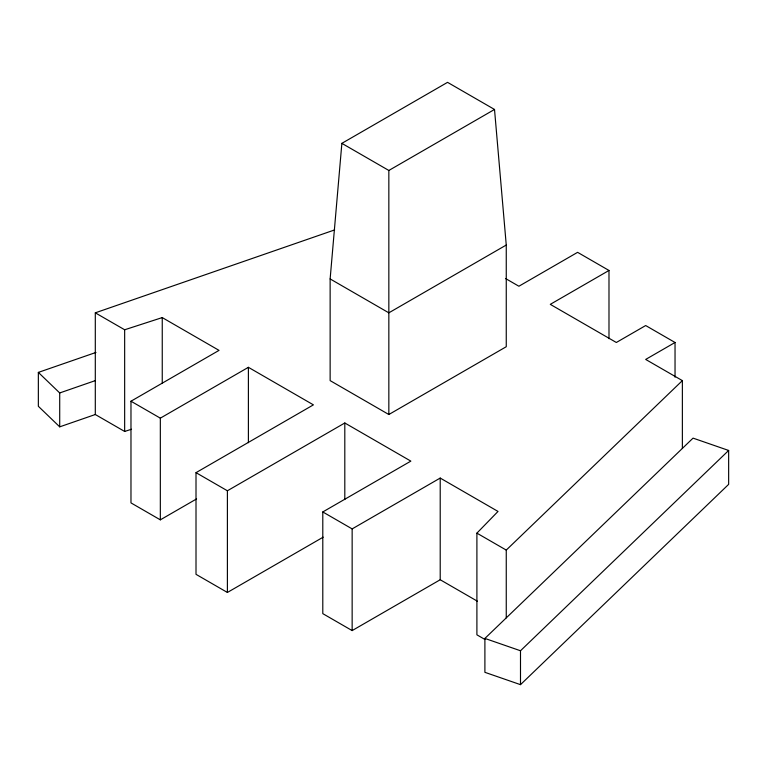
<?xml version="1.0" encoding="UTF-8"?>
<svg xmlns="http://www.w3.org/2000/svg" width="767" height="767" viewBox="0 0 767 767"><rect width="100%" height="100%" fill="white"/><g stroke="black" fill="none" stroke-linecap="round" stroke-linejoin="round"><path stroke-width="1.15" d="M330.136 278.929L341.871 143.352L447.545 82.347L494.514 109.46L506.258 245.037L506.258 346.722L388.84 414.516L330.136 380.614L330.136 278.929L388.84 312.831L506.258 245.037M484.993 639.496L476.901 634.827L476.901 533.142L498.013 511.436L440.21 478.062L352.149 528.904L322.792 511.953L322.792 613.638L352.149 630.589L440.21 579.747L477.371 601.203M506.258 617.876L506.258 550.092L682.371 380.614L645.68 359.435L675.037 342.485L675.037 377.182M484.897 638.432L693.052 438.13L728.65 450.459L728.65 484.361L520.496 684.653L484.897 672.323L484.897 638.432L520.496 650.761L728.65 450.459M341.871 143.352L388.84 170.466L494.514 109.46M196.592 498.914L160.332 519.844L130.975 502.893L130.975 401.218L219.036 350.375L162.249 317.586L124.657 329.772L95.3 312.831L95.3 414.516L124.657 431.457L131.493 429.242M130.975 401.218L160.332 418.159L248.393 367.316L313.415 404.861L196.007 472.654L196.007 574.33L227.396 592.46L323.185 537.159M196.007 472.654L227.396 490.775L344.805 422.981L410.853 461.12L322.792 511.953M608.988 338.65L608.988 270.463L550.284 304.355L616.332 342.485L645.68 325.544L675.037 342.485M95.3 312.831L334.652 229.918M95.3 414.516L59.711 426.845L38.35 406.289L38.35 372.398L95.98 352.437M38.35 372.398L59.711 392.953L95.3 380.614M608.988 270.463L577.599 252.333L518.895 286.235L505.472 278.488M476.901 533.142L506.258 550.092M682.371 380.614L682.371 448.407M520.496 650.761L520.496 684.653M440.21 478.062L440.21 579.747M388.84 170.466L388.84 414.516M352.149 528.904L352.149 630.589M344.805 422.981L344.805 499.547M248.393 367.316L248.393 442.684M227.396 490.775L227.396 592.46M162.249 317.586L162.249 383.385M160.332 418.159L160.332 519.844M124.657 329.772L124.657 431.457M59.711 392.953L59.711 426.845"/></g></svg>
